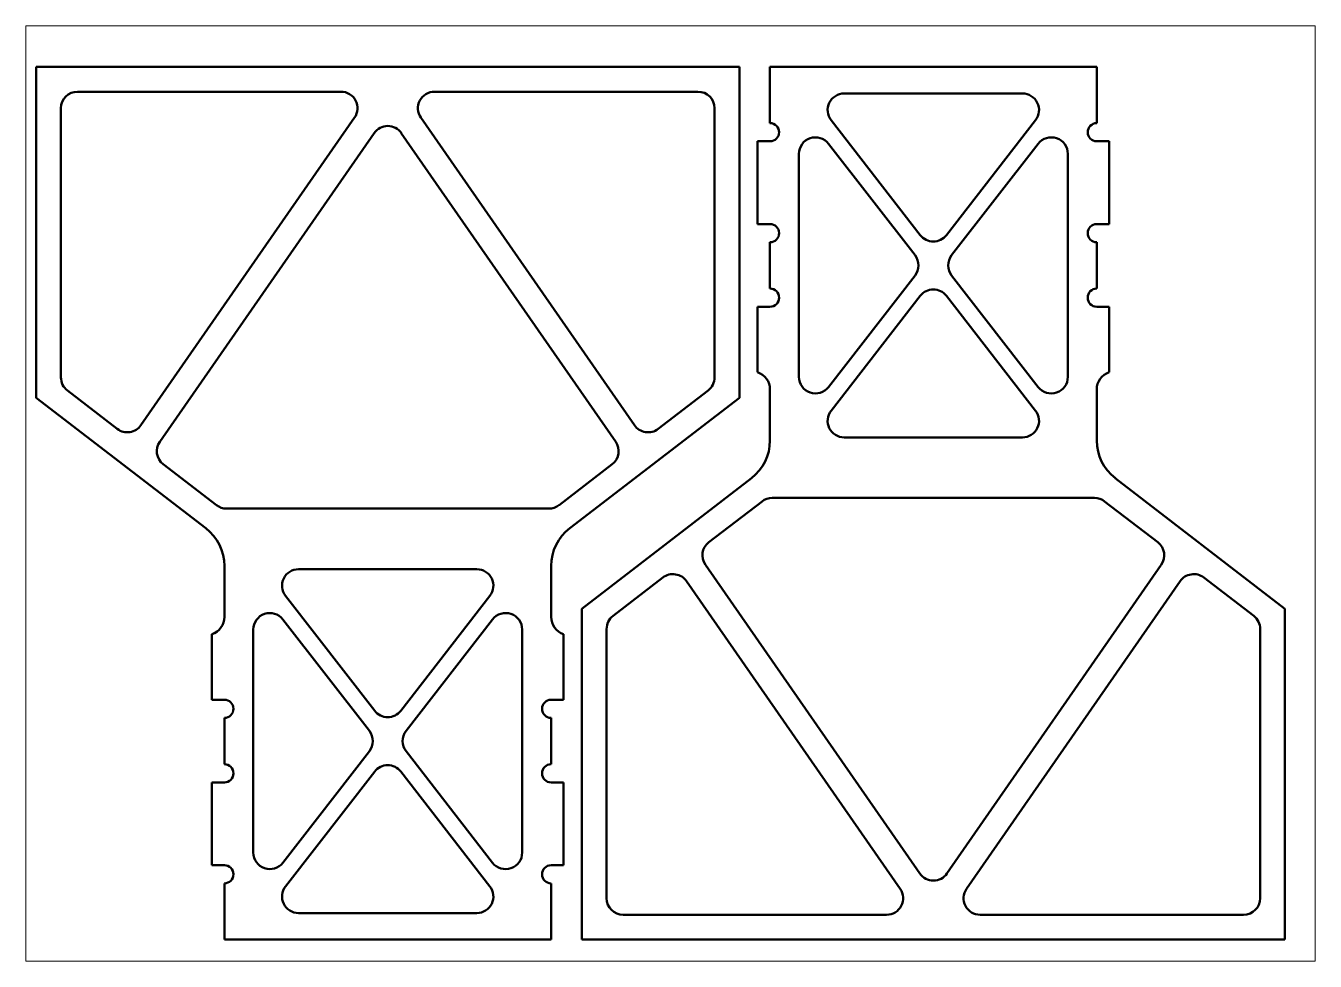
# Model space of a CAD drawing. Extents: x 0 to 156, y 0 to 113.
import ezdxf

# ---------------------------------------------------------------- set-up
doc = ezdxf.new("R2010")
doc.units = 0
doc.layers.get('0').update_dxf_attribs({"linetype": 'continuous', "lineweight": 13})
doc.layers.add('Visible (ISO)', color=7, linetype='continuous', lineweight=50)

msp = doc.modelspace()

# ---------------------------------------------------------------- linework, layer by layer
at = {"linetype": 'continuous'}
for p, q in [((155.85, 113.08), (0, 113.08)), ((0, 0), (0, 113.08)), ((155.85, 0), (155.85, 113.08)), ((0, 0), (155.85, 0))]:
    msp.add_line(p, q, dxfattribs=at)
at = {"layer": 'Visible (ISO)'}
for p, q in [((86.25, 108.11), (1.25, 108.11)), ((1.25, 108.11), (1.25, 68.11)), ((86.25, 68.11), (86.25, 108.11)), ((89.95, 108.11), (129.45, 108.11)), ((89.95, 101.31), (89.95, 108.11)), ((129.45, 108.11), (129.45, 101.31)), ((6.25, 105.11), (38.1, 105.11)), ((49.4, 105.11), (81.25, 105.11)), ((98.92, 104.89), (120.47, 104.89)), ((4.25, 70.57), (4.25, 103.11)), ((83.25, 103.11), (83.25, 70.57)), ((39.74, 101.97), (13.92, 64.79)), ((73.57, 64.79), (47.75, 101.97)), ((108.12, 87.78), (97.34, 101.67)), ((122.05, 101.67), (111.28, 87.78)), ((16.19, 62.8), (42.1, 100.11)), ((45.39, 100.11), (71.3, 62.8)), ((88.45, 99.11), (89.95, 99.11)), ((88.45, 89.11), (88.45, 99.11)), ((97.03, 98.81), (107.48, 85.33)), ((111.91, 85.33), (122.37, 98.81)), ((129.45, 99.11), (130.95, 99.11)), ((130.95, 99.11), (130.95, 89.11)), ((93.45, 70.63), (93.45, 97.59)), ((125.95, 97.59), (125.95, 70.63)), ((89.95, 89.11), (88.45, 89.11)), ((130.95, 89.11), (129.45, 89.11)), ((89.95, 81.31), (89.95, 86.91)), ((129.45, 86.91), (129.45, 81.31)), ((107.48, 82.88), (97.03, 69.4)), ((122.37, 69.4), (111.91, 82.88)), ((97.34, 66.55), (108.12, 80.44)), ((111.28, 80.44), (122.05, 66.55)), ((88.45, 79.11), (89.95, 79.11)), ((88.45, 71.19), (88.45, 79.11)), ((129.45, 79.11), (130.95, 79.11)), ((130.95, 79.11), (130.95, 71.19)), ((11.06, 64.34), (5.03, 68.98)), ((82.47, 68.98), (76.43, 64.34)), ((89.95, 62.94), (89.95, 69.11)), ((129.45, 69.11), (129.45, 62.94)), ((1.25, 68.11), (21.75, 52.33)), ((65.74, 52.33), (86.25, 68.11)), ((120.47, 63.32), (98.92, 63.32)), ((23.04, 55.13), (16.61, 60.07)), ((70.88, 60.07), (64.45, 55.13)), ((87.7, 58.38), (67.2, 42.61)), ((152.2, 42.61), (131.69, 58.38)), ((63.23, 54.71), (24.26, 54.71)), ((82.56, 50.64), (88.99, 55.59)), ((90.21, 56), (129.18, 56)), ((130.4, 55.59), (136.83, 50.64)), ((24, 41.61), (24, 47.78)), ((32.97, 47.39), (54.52, 47.39)), ((63.5, 47.78), (63.5, 41.61)), ((108.05, 10.6), (82.14, 47.92)), ((137.25, 47.92), (111.34, 10.6)), ((70.98, 41.73), (77.01, 46.37)), ((79.87, 45.93), (105.69, 8.75)), ((113.7, 8.75), (139.52, 45.93)), ((142.38, 46.37), (148.42, 41.73)), ((42.17, 30.28), (31.39, 44.17)), ((56.1, 44.17), (45.33, 30.28)), ((67.2, 42.61), (67.2, 2.61)), ((152.2, 2.61), (152.2, 42.61)), ((31.08, 41.31), (41.53, 27.83)), ((45.96, 27.83), (56.42, 41.31)), ((22.5, 31.61), (22.5, 39.52)), ((27.5, 13.13), (27.5, 40.09)), ((60, 40.09), (60, 13.13)), ((65, 39.52), (65, 31.61)), ((70.2, 7.61), (70.2, 40.15)), ((149.2, 40.15), (149.2, 7.61)), ((24, 31.61), (22.5, 31.61)), ((65, 31.61), (63.5, 31.61)), ((24, 23.81), (24, 29.41)), ((63.5, 29.41), (63.5, 23.81)), ((41.53, 25.38), (31.08, 11.9)), ((56.42, 11.9), (45.96, 25.38)), ((31.39, 9.05), (42.17, 22.94)), ((45.33, 22.94), (56.1, 9.05)), ((22.5, 21.61), (24, 21.61)), ((22.5, 11.61), (22.5, 21.61)), ((63.5, 21.61), (65, 21.61)), ((65, 21.61), (65, 11.61)), ((24, 11.61), (22.5, 11.61)), ((65, 11.61), (63.5, 11.61)), ((24, 2.61), (24, 9.41)), ((63.5, 9.41), (63.5, 2.61)), ((54.52, 5.82), (32.97, 5.82)), ((104.05, 5.61), (72.2, 5.61)), ((147.2, 5.61), (115.35, 5.61)), ((63.5, 2.61), (24, 2.61)), ((67.2, 2.61), (152.2, 2.61))]:
    msp.add_line(p, q, dxfattribs=at)
for centre, radius, start, end in [((6.25, 103.11), 2, 90, 180), ((38.1, 103.11), 2, -34.7775, 90), ((49.4, 103.11), 2, 90, 214.7775), ((81.25, 103.11), 2, 0, 90), ((98.92, 102.89), 2, 90, 217.7951), ((120.47, 102.89), 2, -37.7951, 90), ((89.95, 100.21), 1.1, -90, 90), ((129.45, 100.21), 1.1, 90, 270), ((43.75, 98.97), 2, 34.7775, 145.2225), ((95.45, 97.59), 2, 37.7951, 180), ((123.95, 97.59), 2, 0, 142.2049), ((89.95, 88.01), 1.1, -90, 90), ((129.45, 88.01), 1.1, 90, 270), ((109.7, 89), 2, -142.2049, -37.7951), ((105.9, 84.11), 2, -37.7951, 37.7951), ((113.49, 84.11), 2, 142.2049, 217.7951), ((89.95, 80.21), 1.1, -90, 90), ((109.7, 79.21), 2, 37.7951, 142.2049), ((129.45, 80.21), 1.1, 90, 270), ((6.25, 70.57), 2, 180, 232.4314), ((81.25, 70.57), 2, -52.4314, 0), ((87.75, 69.11), 2.2, 0, 71.447), ((95.45, 70.63), 2, 180, 322.2049), ((123.95, 70.63), 2, -142.2049, 0), ((131.65, 69.11), 2.2, 108.553, 180), ((98.92, 65.32), 2, 142.2049, 270), ((120.47, 65.32), 2, -90, 37.7951), ((12.28, 65.93), 2, -127.5686, -34.7775), ((75.21, 65.93), 2, -145.2225, -52.4314), ((17.83, 61.66), 2, 145.2225, 232.4314), ((69.66, 61.66), 2, -52.4314, 34.7775), ((84.2, 62.94), 5.75, -52.4314, 0), ((135.2, 62.94), 5.75, 180, 232.4314), ((24.26, 56.71), 2, -127.5686, -90), ((63.23, 56.71), 2, -90, -52.4314), ((90.21, 54), 2, 90, 127.5686), ((129.18, 54), 2, 52.4314, 90), ((18.25, 47.78), 5.75, 0, 52.4314), ((69.25, 47.78), 5.75, 127.5686, 180), ((83.78, 49.06), 2, 127.5686, 214.7775), ((135.61, 49.06), 2, -34.7775, 52.4314), ((32.97, 45.39), 2, 90, 217.7951), ((54.52, 45.39), 2, -37.7951, 90), ((78.23, 44.79), 2, 34.7775, 127.5686), ((141.16, 44.79), 2, 52.4314, 145.2225), ((29.5, 40.09), 2, 37.7951, 180), ((58, 40.09), 2, 0, 142.2049), ((21.8, 41.61), 2.2, -71.447, 0), ((65.7, 41.61), 2.2, 180, 251.447), ((72.2, 40.15), 2, 127.5686, 180), ((147.2, 40.15), 2, 0, 52.4314), ((24, 30.51), 1.1, -90, 90), ((63.5, 30.51), 1.1, 90, 270), ((43.75, 31.5), 2, -142.2049, -37.7951), ((39.95, 26.61), 2, -37.7951, 37.7951), ((47.54, 26.61), 2, 142.2049, 217.7951), ((24, 22.71), 1.1, -90, 90), ((43.75, 21.71), 2, 37.7951, 142.2049), ((63.5, 22.71), 1.1, 90, 270), ((29.5, 13.13), 2, 180, 322.2049), ((58, 13.13), 2, -142.2049, 0), ((24, 10.51), 1.1, -90, 90), ((63.5, 10.51), 1.1, 90, 270), ((109.7, 11.74), 2, -145.2225, -34.7775), ((32.97, 7.82), 2, 142.2049, 270), ((54.52, 7.82), 2, -90, 37.7951), ((104.05, 7.61), 2, -90, 34.7775), ((115.35, 7.61), 2, 145.2225, 270), ((72.2, 7.61), 2, 180, 270), ((147.2, 7.61), 2, -90, 0)]:
    msp.add_arc(centre, radius, start, end, dxfattribs=at)

doc.saveas('drawing.dxf')
